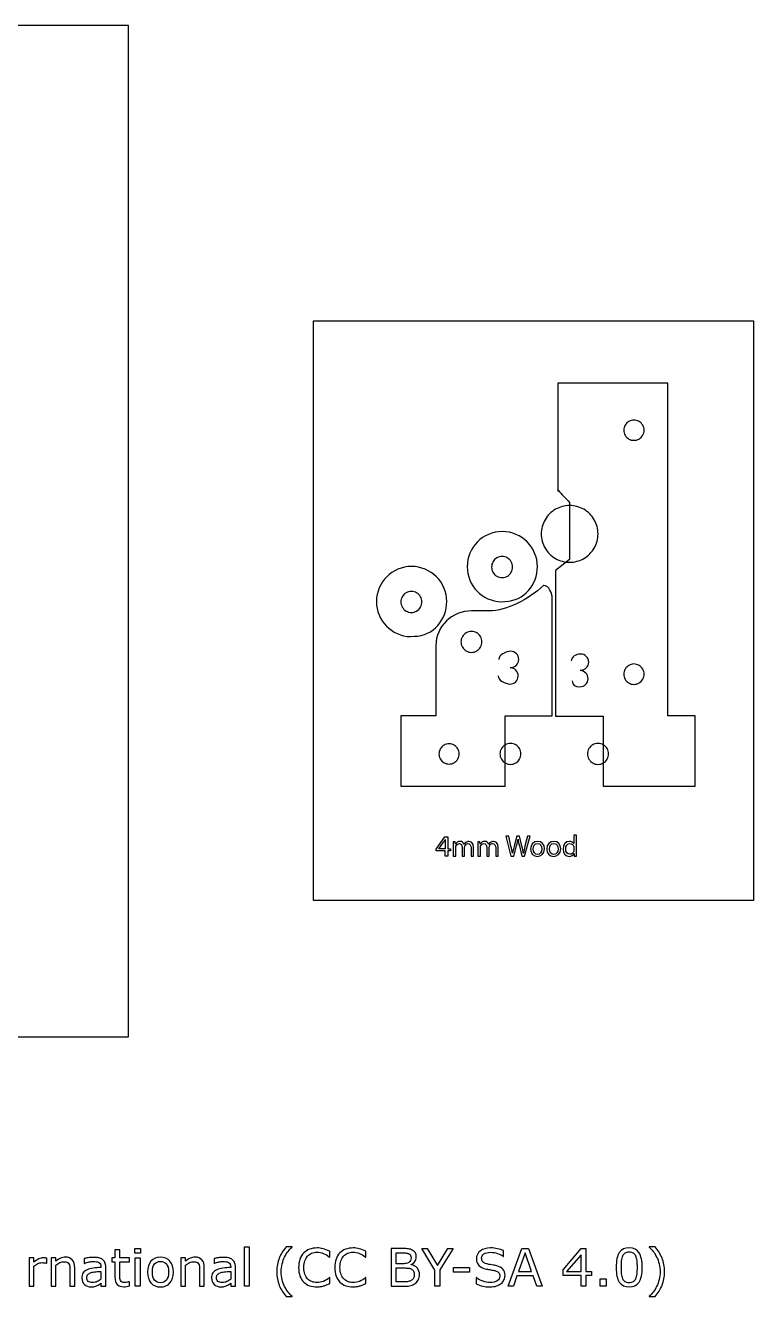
# Model space of a CAD drawing. Extents: x -44 to 254, y 29 to 220.
# Drawn here: x 150 to 254.4, y 38.2 to 220.5 of the extents above; entities that cross this region are included whole.
import ezdxf

# ---------------------------------------------------------------- set-up
doc = ezdxf.new("R2010")
doc.units = 0
doc.header["$MEASUREMENT"] = 0
doc.layers.add('LAYER_1', color=160, linetype='Continuous')

# ---------------------------------------------------------------- blocks, each defined once
blk = doc.blocks.new('AI9-BLK3')
at = {"layer": 'LAYER_1', "color": 7}
blk.add_lwpolyline([(-8.77, -1.48), (-8.77, -0.73), (-10.05, -0.73), (-10.05, -0.49), (-8.82, 1.27), (-8.42, 1.27), (-8.42, -0.44), (-8.04, -0.44), (-8.04, -0.73), (-8.42, -0.73), (-8.42, -1.48)], close=True, dxfattribs=at)
for points, knots in [([(-8.77, -0.44), (-8.77, -0.44), (-8.77, 0.48), (-8.77, 0.48), (-8.77, 0.62), (-8.77, 0.77), (-8.76, 0.91), (-8.76, 0.91), (-8.77, 0.91), (-8.77, 0.91), (-8.86, 0.75), (-8.93, 0.63), (-9, 0.5), (-9, 0.5), (-9.68, -0.43), (-9.68, -0.43), (-9.68, -0.43), (-9.68, -0.44), (-9.68, -0.44), (-9.68, -0.44), (-8.77, -0.44), (-8.77, -0.44)], [0, 0, 0, 0, 1, 1, 1, 2, 2, 2, 3, 3, 3, 4, 4, 4, 5, 5, 5, 6, 6, 6, 7, 7, 7, 7]), ([(-7.63, 0.01), (-7.63, 0.23), (-7.64, 0.4), (-7.65, 0.57), (-7.65, 0.57), (-7.33, 0.57), (-7.33, 0.57), (-7.33, 0.57), (-7.31, 0.24), (-7.31, 0.24), (-7.31, 0.24), (-7.3, 0.24), (-7.3, 0.24), (-7.18, 0.43), (-6.99, 0.62), (-6.65, 0.62), (-6.37, 0.62), (-6.16, 0.45), (-6.07, 0.21), (-6.07, 0.21), (-6.06, 0.21), (-6.06, 0.21), (-6, 0.32), (-5.92, 0.41), (-5.83, 0.47), (-5.71, 0.56), (-5.58, 0.62), (-5.38, 0.62), (-5.11, 0.62), (-4.71, 0.44), (-4.71, -0.27), (-4.71, -0.27), (-4.71, -1.48), (-4.71, -1.48), (-4.71, -1.48), (-5.07, -1.48), (-5.07, -1.48), (-5.07, -1.48), (-5.07, -0.32), (-5.07, -0.32), (-5.07, 0.08), (-5.22, 0.31), (-5.51, 0.31), (-5.73, 0.31), (-5.89, 0.15), (-5.96, -0.02), (-5.98, -0.08), (-5.99, -0.15), (-5.99, -0.21), (-5.99, -0.21), (-5.99, -1.48), (-5.99, -1.48), (-5.99, -1.48), (-6.35, -1.48), (-6.35, -1.48), (-6.35, -1.48), (-6.35, -0.25), (-6.35, -0.25), (-6.35, 0.08), (-6.5, 0.31), (-6.78, 0.31), (-7.01, 0.31), (-7.18, 0.12), (-7.24, -0.06), (-7.26, -0.12), (-7.27, -0.18), (-7.27, -0.24), (-7.27, -0.24), (-7.27, -1.48), (-7.27, -1.48), (-7.27, -1.48), (-7.63, -1.48), (-7.63, -1.48), (-7.63, -1.48), (-7.63, 0.01), (-7.63, 0.01)], [0, 0, 0, 0, 1, 1, 1, 2, 2, 2, 3, 3, 3, 4, 4, 4, 5, 5, 5, 6, 6, 6, 7, 7, 7, 8, 8, 8, 9, 9, 9, 10, 10, 10, 11, 11, 11, 12, 12, 12, 13, 13, 13, 14, 14, 14, 15, 15, 15, 16, 16, 16, 17, 17, 17, 18, 18, 18, 19, 19, 19, 20, 20, 20, 21, 21, 21, 22, 22, 22, 23, 23, 23, 24, 24, 24, 25, 25, 25, 25]), ([(-4.1, 0.01), (-4.1, 0.23), (-4.11, 0.4), (-4.12, 0.57), (-4.12, 0.57), (-3.79, 0.57), (-3.79, 0.57), (-3.79, 0.57), (-3.78, 0.24), (-3.78, 0.24), (-3.78, 0.24), (-3.77, 0.24), (-3.77, 0.24), (-3.65, 0.43), (-3.46, 0.62), (-3.12, 0.62), (-2.84, 0.62), (-2.63, 0.45), (-2.54, 0.21), (-2.54, 0.21), (-2.53, 0.21), (-2.53, 0.21), (-2.47, 0.32), (-2.39, 0.41), (-2.3, 0.47), (-2.18, 0.56), (-2.05, 0.62), (-1.85, 0.62), (-1.58, 0.62), (-1.17, 0.44), (-1.17, -0.27), (-1.17, -0.27), (-1.17, -1.48), (-1.17, -1.48), (-1.17, -1.48), (-1.54, -1.48), (-1.54, -1.48), (-1.54, -1.48), (-1.54, -0.32), (-1.54, -0.32), (-1.54, 0.08), (-1.69, 0.31), (-1.98, 0.31), (-2.2, 0.31), (-2.36, 0.15), (-2.43, -0.02), (-2.44, -0.08), (-2.46, -0.15), (-2.46, -0.21), (-2.46, -0.21), (-2.46, -1.48), (-2.46, -1.48), (-2.46, -1.48), (-2.82, -1.48), (-2.82, -1.48), (-2.82, -1.48), (-2.82, -0.25), (-2.82, -0.25), (-2.82, 0.08), (-2.97, 0.31), (-3.25, 0.31), (-3.48, 0.31), (-3.65, 0.12), (-3.71, -0.06), (-3.73, -0.12), (-3.74, -0.18), (-3.74, -0.24), (-3.74, -0.24), (-3.74, -1.48), (-3.74, -1.48), (-3.74, -1.48), (-4.1, -1.48), (-4.1, -1.48), (-4.1, -1.48), (-4.1, 0.01), (-4.1, 0.01)], [0, 0, 0, 0, 1, 1, 1, 2, 2, 2, 3, 3, 3, 4, 4, 4, 5, 5, 5, 6, 6, 6, 7, 7, 7, 8, 8, 8, 9, 9, 9, 10, 10, 10, 11, 11, 11, 12, 12, 12, 13, 13, 13, 14, 14, 14, 15, 15, 15, 16, 16, 16, 17, 17, 17, 18, 18, 18, 19, 19, 19, 20, 20, 20, 21, 21, 21, 22, 22, 22, 23, 23, 23, 24, 24, 24, 25, 25, 25, 25]), ([(0.65, -1.48), (0.65, -1.48), (-0.07, 1.37), (-0.07, 1.37), (-0.07, 1.37), (0.32, 1.37), (0.32, 1.37), (0.32, 1.37), (0.65, -0.07), (0.65, -0.07), (0.74, -0.43), (0.81, -0.78), (0.87, -1.06), (0.87, -1.06), (0.87, -1.06), (0.87, -1.06), (0.92, -0.77), (1.01, -0.43), (1.11, -0.07), (1.11, -0.07), (1.49, 1.37), (1.49, 1.37), (1.49, 1.37), (1.87, 1.37), (1.87, 1.37), (1.87, 1.37), (2.22, -0.07), (2.22, -0.07), (2.3, -0.42), (2.38, -0.75), (2.42, -1.05), (2.42, -1.05), (2.43, -1.05), (2.43, -1.05), (2.49, -0.74), (2.57, -0.42), (2.66, -0.07), (2.66, -0.07), (3.03, 1.37), (3.03, 1.37), (3.03, 1.37), (3.41, 1.37), (3.41, 1.37), (3.41, 1.37), (2.6, -1.48), (2.6, -1.48), (2.6, -1.48), (2.22, -1.48), (2.22, -1.48), (2.22, -1.48), (1.86, 0), (1.86, 0), (1.77, 0.37), (1.71, 0.65), (1.67, 0.94), (1.67, 0.94), (1.66, 0.94), (1.66, 0.94), (1.62, 0.65), (1.55, 0.37), (1.44, 0.01), (1.44, 0.01), (1.04, -1.48), (1.04, -1.48), (1.04, -1.48), (0.65, -1.48), (0.65, -1.48)], [0, 0, 0, 0, 1, 1, 1, 2, 2, 2, 3, 3, 3, 4, 4, 4, 5, 5, 5, 6, 6, 6, 7, 7, 7, 8, 8, 8, 9, 9, 9, 10, 10, 10, 11, 11, 11, 12, 12, 12, 13, 13, 13, 14, 14, 14, 15, 15, 15, 16, 16, 16, 17, 17, 17, 18, 18, 18, 19, 19, 19, 20, 20, 20, 21, 21, 21, 22, 22, 22, 22]), ([(4.44, -1.53), (3.89, -1.53), (3.46, -1.12), (3.46, -0.47), (3.46, 0.21), (3.91, 0.62), (4.47, 0.62), (5.06, 0.62), (5.46, 0.19), (5.46, -0.43), (5.46, -1.2), (4.93, -1.53), (4.44, -1.53), (4.44, -1.53), (4.44, -1.53), (4.44, -1.53)], [0, 0, 0, 0, 1, 1, 1, 2, 2, 2, 3, 3, 3, 4, 4, 4, 5, 5, 5, 5]), ([(4.45, -1.25), (4.81, -1.25), (5.07, -0.91), (5.07, -0.45), (5.07, -0.1), (4.9, 0.34), (4.46, 0.34), (4.02, 0.34), (3.83, -0.07), (3.83, -0.46), (3.83, -0.91), (4.09, -1.25), (4.45, -1.25), (4.45, -1.25), (4.45, -1.25), (4.45, -1.25)], [0, 0, 0, 0, 1, 1, 1, 2, 2, 2, 3, 3, 3, 4, 4, 4, 5, 5, 5, 5]), ([(6.77, -1.53), (6.22, -1.53), (5.78, -1.12), (5.78, -0.47), (5.78, 0.21), (6.24, 0.62), (6.8, 0.62), (7.39, 0.62), (7.79, 0.19), (7.79, -0.43), (7.79, -1.2), (7.26, -1.53), (6.77, -1.53), (6.77, -1.53), (6.77, -1.53), (6.77, -1.53)], [0, 0, 0, 0, 1, 1, 1, 2, 2, 2, 3, 3, 3, 4, 4, 4, 5, 5, 5, 5]), ([(6.78, -1.25), (7.14, -1.25), (7.4, -0.91), (7.4, -0.45), (7.4, -0.1), (7.23, 0.34), (6.79, 0.34), (6.35, 0.34), (6.16, -0.07), (6.16, -0.46), (6.16, -0.91), (6.42, -1.25), (6.78, -1.25), (6.78, -1.25), (6.78, -1.25), (6.78, -1.25)], [0, 0, 0, 0, 1, 1, 1, 2, 2, 2, 3, 3, 3, 4, 4, 4, 5, 5, 5, 5]), ([(10.03, 1.53), (10.03, 1.53), (10.03, -0.95), (10.03, -0.95), (10.03, -1.13), (10.04, -1.34), (10.05, -1.48), (10.05, -1.48), (9.71, -1.48), (9.71, -1.48), (9.71, -1.48), (9.7, -1.12), (9.7, -1.12), (9.7, -1.12), (9.69, -1.12), (9.69, -1.12), (9.57, -1.35), (9.33, -1.53), (8.99, -1.53), (8.5, -1.53), (8.11, -1.11), (8.11, -0.48), (8.11, 0.2), (8.54, 0.62), (9.03, 0.62), (9.35, 0.62), (9.56, 0.47), (9.65, 0.31), (9.65, 0.31), (9.66, 0.31), (9.66, 0.31), (9.66, 0.31), (9.66, 1.53), (9.66, 1.53), (9.66, 1.53), (10.03, 1.53), (10.03, 1.53)], [0, 0, 0, 0, 1, 1, 1, 2, 2, 2, 3, 3, 3, 4, 4, 4, 5, 5, 5, 6, 6, 6, 7, 7, 7, 8, 8, 8, 9, 9, 9, 10, 10, 10, 11, 11, 11, 12, 12, 12, 12]), ([(9.66, -0.26), (9.66, -0.21), (9.65, -0.15), (9.64, -0.1), (9.59, 0.13), (9.38, 0.32), (9.1, 0.32), (8.72, 0.32), (8.49, -0.01), (8.49, -0.46), (8.49, -0.88), (8.7, -1.23), (9.1, -1.23), (9.34, -1.23), (9.57, -1.06), (9.64, -0.78), (9.65, -0.73), (9.66, -0.68), (9.66, -0.62), (9.66, -0.62), (9.66, -0.26), (9.66, -0.26)], [0, 0, 0, 0, 1, 1, 1, 2, 2, 2, 3, 3, 3, 4, 4, 4, 5, 5, 5, 6, 6, 6, 7, 7, 7, 7])]:
    blk.add_open_spline(points, degree=3, knots=knots, dxfattribs=at)
blk = doc.blocks.new('AI9-BLK1')
at = {"layer": 'LAYER_1', "color": 7}
for points in [[(64.57, -6.15), (63.8, -6.15), (63.8, -5.45), (64.57, -5.45), (64.57, -6.15)], [(80.19, -10.87), (79.51, -10.87), (79.51, -5.24), (80.19, -5.24), (80.19, -10.87)], [(64.53, -10.87), (63.84, -10.87), (63.84, -6.82), (64.53, -6.82), (64.53, -10.87)], [(109.41, -5.48), (107.51, -8.51), (107.51, -10.87), (106.8, -10.87), (106.8, -8.58), (104.89, -5.48), (105.68, -5.48), (107.16, -7.89), (108.64, -5.48), (109.41, -5.48)], [(122.16, -10.87), (121.4, -10.87), (120.88, -9.37), (118.55, -9.37), (118.03, -10.87), (117.3, -10.87), (119.26, -5.48), (120.21, -5.48), (122.16, -10.87)], [(120.65, -8.75), (119.71, -6.11), (118.77, -8.75), (120.65, -8.75)], [(129.22, -9.35), (128.42, -9.35), (128.42, -10.87), (127.73, -10.87), (127.73, -9.35), (125.15, -9.35), (125.15, -8.52), (127.75, -5.48), (128.42, -5.48), (128.42, -8.76), (129.22, -8.76), (129.22, -9.35)], [(127.73, -8.76), (127.73, -6.36), (125.66, -8.76), (127.73, -8.76)], [(111.73, -8.84), (109.47, -8.84), (109.47, -8.19), (111.73, -8.19), (111.73, -8.84)], [(131.35, -10.87), (130.49, -10.87), (130.49, -9.83), (131.35, -9.83), (131.35, -10.87)]]:
    blk.add_lwpolyline(points, dxfattribs=at)
for points, knots in [([(86.31, -12.36), (86.31, -12.36), (85.48, -12.36), (85.48, -12.36), (85.05, -11.87), (84.72, -11.33), (84.48, -10.76), (84.24, -10.18), (84.12, -9.52), (84.12, -8.8), (84.12, -8.07), (84.24, -7.42), (84.48, -6.84), (84.72, -6.26), (85.05, -5.73), (85.48, -5.24), (85.48, -5.24), (86.31, -5.24), (86.31, -5.24), (86.31, -5.24), (86.31, -5.27), (86.31, -5.27), (86.11, -5.45), (85.92, -5.65), (85.75, -5.88), (85.57, -6.11), (85.4, -6.38), (85.25, -6.69), (85.11, -6.98), (84.99, -7.31), (84.9, -7.67), (84.81, -8.03), (84.76, -8.4), (84.76, -8.8), (84.76, -9.21), (84.81, -9.59), (84.9, -9.93), (84.98, -10.27), (85.1, -10.6), (85.25, -10.91), (85.4, -11.2), (85.56, -11.47), (85.75, -11.71), (85.93, -11.95), (86.12, -12.16), (86.31, -12.32), (86.31, -12.32), (86.31, -12.36), (86.31, -12.36)], [0, 0, 0, 0, 1, 1, 1, 2, 2, 2, 3, 3, 3, 4, 4, 4, 5, 5, 5, 6, 6, 6, 7, 7, 7, 8, 8, 8, 9, 9, 9, 10, 10, 10, 11, 11, 11, 12, 12, 12, 13, 13, 13, 14, 14, 14, 15, 15, 15, 16, 16, 16, 16]), ([(91.72, -10.48), (91.59, -10.54), (91.47, -10.59), (91.36, -10.65), (91.25, -10.7), (91.11, -10.75), (90.94, -10.8), (90.79, -10.85), (90.63, -10.89), (90.46, -10.92), (90.29, -10.95), (90.1, -10.97), (89.89, -10.97), (89.5, -10.97), (89.15, -10.91), (88.83, -10.8), (88.51, -10.7), (88.23, -10.52), (87.99, -10.29), (87.76, -10.06), (87.58, -9.77), (87.45, -9.42), (87.32, -9.06), (87.26, -8.65), (87.26, -8.19), (87.26, -7.74), (87.32, -7.35), (87.44, -7), (87.57, -6.65), (87.75, -6.35), (87.99, -6.11), (88.22, -5.88), (88.49, -5.7), (88.82, -5.58), (89.14, -5.45), (89.5, -5.39), (89.9, -5.39), (90.18, -5.39), (90.47, -5.43), (90.76, -5.5), (91.05, -5.57), (91.37, -5.69), (91.72, -5.86), (91.72, -5.86), (91.72, -6.71), (91.72, -6.71), (91.72, -6.71), (91.67, -6.71), (91.67, -6.71), (91.37, -6.47), (91.08, -6.29), (90.79, -6.18), (90.49, -6.06), (90.18, -6.01), (89.85, -6.01), (89.58, -6.01), (89.33, -6.05), (89.12, -6.14), (88.9, -6.23), (88.7, -6.36), (88.53, -6.55), (88.37, -6.73), (88.24, -6.96), (88.14, -7.23), (88.05, -7.51), (88.01, -7.83), (88.01, -8.19), (88.01, -8.57), (88.06, -8.89), (88.16, -9.16), (88.26, -9.44), (88.39, -9.66), (88.55, -9.83), (88.72, -10.01), (88.92, -10.14), (89.15, -10.22), (89.37, -10.31), (89.61, -10.35), (89.86, -10.35), (90.2, -10.35), (90.52, -10.29), (90.83, -10.18), (91.13, -10.06), (91.41, -9.88), (91.67, -9.65), (91.67, -9.65), (91.72, -9.65), (91.72, -9.65), (91.72, -9.65), (91.72, -10.48), (91.72, -10.48)], [0, 0, 0, 0, 1, 1, 1, 2, 2, 2, 3, 3, 3, 4, 4, 4, 5, 5, 5, 6, 6, 6, 7, 7, 7, 8, 8, 8, 9, 9, 9, 10, 10, 10, 11, 11, 11, 12, 12, 12, 13, 13, 13, 14, 14, 14, 15, 15, 15, 16, 16, 16, 17, 17, 17, 18, 18, 18, 19, 19, 19, 20, 20, 20, 21, 21, 21, 22, 22, 22, 23, 23, 23, 24, 24, 24, 25, 25, 25, 26, 26, 26, 27, 27, 27, 28, 28, 28, 29, 29, 29, 30, 30, 30, 30]), ([(96.89, -10.48), (96.76, -10.54), (96.64, -10.59), (96.53, -10.65), (96.43, -10.7), (96.29, -10.75), (96.11, -10.8), (95.97, -10.85), (95.81, -10.89), (95.63, -10.92), (95.46, -10.95), (95.27, -10.97), (95.06, -10.97), (94.67, -10.97), (94.32, -10.91), (94, -10.8), (93.68, -10.7), (93.4, -10.52), (93.17, -10.29), (92.93, -10.06), (92.75, -9.77), (92.62, -9.42), (92.49, -9.06), (92.43, -8.65), (92.43, -8.19), (92.43, -7.74), (92.49, -7.35), (92.62, -7), (92.74, -6.65), (92.92, -6.35), (93.16, -6.11), (93.39, -5.88), (93.66, -5.7), (93.99, -5.58), (94.31, -5.45), (94.67, -5.39), (95.07, -5.39), (95.36, -5.39), (95.65, -5.43), (95.93, -5.5), (96.22, -5.57), (96.54, -5.69), (96.89, -5.86), (96.89, -5.86), (96.89, -6.71), (96.89, -6.71), (96.89, -6.71), (96.84, -6.71), (96.84, -6.71), (96.54, -6.47), (96.25, -6.29), (95.96, -6.18), (95.67, -6.06), (95.36, -6.01), (95.02, -6.01), (94.75, -6.01), (94.51, -6.05), (94.29, -6.14), (94.07, -6.23), (93.88, -6.36), (93.71, -6.55), (93.54, -6.73), (93.41, -6.96), (93.32, -7.23), (93.23, -7.51), (93.18, -7.83), (93.18, -8.19), (93.18, -8.57), (93.23, -8.89), (93.33, -9.16), (93.43, -9.44), (93.57, -9.66), (93.73, -9.83), (93.9, -10.01), (94.09, -10.14), (94.32, -10.22), (94.54, -10.31), (94.78, -10.35), (95.03, -10.35), (95.38, -10.35), (95.7, -10.29), (96, -10.18), (96.3, -10.06), (96.58, -9.88), (96.84, -9.65), (96.84, -9.65), (96.89, -9.65), (96.89, -9.65), (96.89, -9.65), (96.89, -10.48), (96.89, -10.48)], [0, 0, 0, 0, 1, 1, 1, 2, 2, 2, 3, 3, 3, 4, 4, 4, 5, 5, 5, 6, 6, 6, 7, 7, 7, 8, 8, 8, 9, 9, 9, 10, 10, 10, 11, 11, 11, 12, 12, 12, 13, 13, 13, 14, 14, 14, 15, 15, 15, 16, 16, 16, 17, 17, 17, 18, 18, 18, 19, 19, 19, 20, 20, 20, 21, 21, 21, 22, 22, 22, 23, 23, 23, 24, 24, 24, 25, 25, 25, 26, 26, 26, 27, 27, 27, 28, 28, 28, 29, 29, 29, 30, 30, 30, 30]), ([(116.84, -9.34), (116.84, -9.54), (116.79, -9.75), (116.69, -9.96), (116.6, -10.16), (116.46, -10.34), (116.28, -10.48), (116.09, -10.63), (115.87, -10.75), (115.61, -10.84), (115.35, -10.93), (115.04, -10.97), (114.68, -10.97), (114.3, -10.97), (113.95, -10.93), (113.64, -10.86), (113.33, -10.79), (113.01, -10.68), (112.69, -10.54), (112.69, -10.54), (112.69, -9.65), (112.69, -9.65), (112.69, -9.65), (112.74, -9.65), (112.74, -9.65), (113.02, -9.87), (113.33, -10.05), (113.69, -10.17), (114.04, -10.29), (114.38, -10.35), (114.69, -10.35), (115.13, -10.35), (115.47, -10.27), (115.72, -10.1), (115.97, -9.94), (116.09, -9.71), (116.09, -9.44), (116.09, -9.2), (116.03, -9.02), (115.92, -8.91), (115.8, -8.8), (115.62, -8.71), (115.38, -8.64), (115.2, -8.6), (115.01, -8.56), (114.8, -8.53), (114.59, -8.49), (114.36, -8.45), (114.13, -8.41), (113.65, -8.3), (113.3, -8.13), (113.07, -7.89), (112.84, -7.64), (112.73, -7.32), (112.73, -6.93), (112.73, -6.48), (112.92, -6.11), (113.3, -5.82), (113.68, -5.53), (114.16, -5.39), (114.74, -5.39), (115.12, -5.39), (115.47, -5.43), (115.78, -5.5), (116.1, -5.57), (116.38, -5.66), (116.62, -5.77), (116.62, -5.77), (116.62, -6.61), (116.62, -6.61), (116.62, -6.61), (116.57, -6.61), (116.57, -6.61), (116.37, -6.44), (116.1, -6.3), (115.76, -6.18), (115.43, -6.07), (115.09, -6.01), (114.74, -6.01), (114.36, -6.01), (114.06, -6.09), (113.82, -6.25), (113.59, -6.41), (113.48, -6.61), (113.48, -6.86), (113.48, -7.09), (113.53, -7.26), (113.65, -7.39), (113.77, -7.52), (113.97, -7.62), (114.26, -7.68), (114.41, -7.72), (114.63, -7.76), (114.92, -7.81), (115.2, -7.85), (115.44, -7.9), (115.64, -7.95), (116.04, -8.06), (116.33, -8.22), (116.54, -8.43), (116.74, -8.65), (116.84, -8.95), (116.84, -9.34)], [0, 0, 0, 0, 1, 1, 1, 2, 2, 2, 3, 3, 3, 4, 4, 4, 5, 5, 5, 6, 6, 6, 7, 7, 7, 8, 8, 8, 9, 9, 9, 10, 10, 10, 11, 11, 11, 12, 12, 12, 13, 13, 13, 14, 14, 14, 15, 15, 15, 16, 16, 16, 17, 17, 17, 18, 18, 18, 19, 19, 19, 20, 20, 20, 21, 21, 21, 22, 22, 22, 23, 23, 23, 24, 24, 24, 25, 25, 25, 26, 26, 26, 27, 27, 27, 28, 28, 28, 29, 29, 29, 30, 30, 30, 31, 31, 31, 32, 32, 32, 33, 33, 33, 34, 34, 34, 34]), ([(136.5, -8.17), (136.5, -9.14), (136.35, -9.85), (136.04, -10.3), (135.74, -10.75), (135.27, -10.98), (134.63, -10.98), (133.99, -10.98), (133.52, -10.75), (133.22, -10.29), (132.92, -9.83), (132.77, -9.13), (132.77, -8.18), (132.77, -7.22), (132.92, -6.51), (133.22, -6.05), (133.52, -5.6), (134, -5.37), (134.63, -5.37), (135.28, -5.37), (135.75, -5.6), (136.05, -6.07), (136.35, -6.53), (136.5, -7.23), (136.5, -8.17)], [0, 0, 0, 0, 1, 1, 1, 2, 2, 2, 3, 3, 3, 4, 4, 4, 5, 5, 5, 6, 6, 6, 7, 7, 7, 8, 8, 8, 8]), ([(139.7, -8.8), (139.7, -9.52), (139.58, -10.18), (139.34, -10.76), (139.1, -11.33), (138.77, -11.87), (138.34, -12.36), (138.34, -12.36), (137.51, -12.36), (137.51, -12.36), (137.51, -12.36), (137.51, -12.32), (137.51, -12.32), (137.7, -12.16), (137.89, -11.95), (138.07, -11.71), (138.26, -11.47), (138.43, -11.2), (138.57, -10.91), (138.72, -10.6), (138.84, -10.27), (138.92, -9.93), (139.01, -9.59), (139.06, -9.21), (139.06, -8.8), (139.06, -8.4), (139.01, -8.03), (138.92, -7.67), (138.83, -7.31), (138.72, -6.98), (138.57, -6.69), (138.42, -6.38), (138.25, -6.11), (138.07, -5.88), (137.9, -5.65), (137.71, -5.45), (137.51, -5.27), (137.51, -5.27), (137.51, -5.24), (137.51, -5.24), (137.51, -5.24), (138.34, -5.24), (138.34, -5.24), (138.77, -5.73), (139.1, -6.26), (139.34, -6.84), (139.58, -7.42), (139.7, -8.07), (139.7, -8.8)], [0, 0, 0, 0, 1, 1, 1, 2, 2, 2, 3, 3, 3, 4, 4, 4, 5, 5, 5, 6, 6, 6, 7, 7, 7, 8, 8, 8, 9, 9, 9, 10, 10, 10, 11, 11, 11, 12, 12, 12, 13, 13, 13, 14, 14, 14, 15, 15, 15, 16, 16, 16, 16]), ([(51.15, -7.56), (51.15, -7.56), (51.11, -7.56), (51.11, -7.56), (51.01, -7.54), (50.91, -7.52), (50.82, -7.51), (50.72, -7.5), (50.61, -7.5), (50.48, -7.5), (50.27, -7.5), (50.07, -7.54), (49.87, -7.64), (49.68, -7.73), (49.49, -7.85), (49.31, -8), (49.31, -8), (49.31, -10.87), (49.31, -10.87), (49.31, -10.87), (48.62, -10.87), (48.62, -10.87), (48.62, -10.87), (48.62, -6.82), (48.62, -6.82), (48.62, -6.82), (49.31, -6.82), (49.31, -6.82), (49.31, -6.82), (49.31, -7.42), (49.31, -7.42), (49.58, -7.2), (49.81, -7.05), (50.02, -6.96), (50.23, -6.87), (50.44, -6.82), (50.65, -6.82), (50.77, -6.82), (50.86, -6.83), (50.91, -6.83), (50.96, -6.84), (51.04, -6.85), (51.15, -6.87), (51.15, -6.87), (51.15, -7.56), (51.15, -7.56)], [0, 0, 0, 0, 1, 1, 1, 2, 2, 2, 3, 3, 3, 4, 4, 4, 5, 5, 5, 6, 6, 6, 7, 7, 7, 8, 8, 8, 9, 9, 9, 10, 10, 10, 11, 11, 11, 12, 12, 12, 13, 13, 13, 14, 14, 14, 15, 15, 15, 15]), ([(55.16, -10.87), (55.16, -10.87), (54.47, -10.87), (54.47, -10.87), (54.47, -10.87), (54.47, -8.57), (54.47, -8.57), (54.47, -8.38), (54.46, -8.21), (54.44, -8.05), (54.42, -7.88), (54.38, -7.76), (54.32, -7.66), (54.26, -7.56), (54.18, -7.49), (54.06, -7.44), (53.95, -7.39), (53.81, -7.36), (53.63, -7.36), (53.44, -7.36), (53.25, -7.41), (53.05, -7.5), (52.85, -7.59), (52.65, -7.71), (52.47, -7.85), (52.47, -7.85), (52.47, -10.87), (52.47, -10.87), (52.47, -10.87), (51.78, -10.87), (51.78, -10.87), (51.78, -10.87), (51.78, -6.82), (51.78, -6.82), (51.78, -6.82), (52.47, -6.82), (52.47, -6.82), (52.47, -6.82), (52.47, -7.28), (52.47, -7.28), (52.68, -7.1), (52.9, -6.96), (53.12, -6.86), (53.35, -6.76), (53.58, -6.71), (53.82, -6.71), (54.26, -6.71), (54.59, -6.85), (54.82, -7.11), (55.04, -7.37), (55.16, -7.75), (55.16, -8.25), (55.16, -8.25), (55.16, -10.87), (55.16, -10.87)], [0, 0, 0, 0, 1, 1, 1, 2, 2, 2, 3, 3, 3, 4, 4, 4, 5, 5, 5, 6, 6, 6, 7, 7, 7, 8, 8, 8, 9, 9, 9, 10, 10, 10, 11, 11, 11, 12, 12, 12, 13, 13, 13, 14, 14, 14, 15, 15, 15, 16, 16, 16, 17, 17, 17, 18, 18, 18, 18]), ([(59.61, -10.87), (59.61, -10.87), (58.93, -10.87), (58.93, -10.87), (58.93, -10.87), (58.93, -10.44), (58.93, -10.44), (58.87, -10.48), (58.79, -10.54), (58.69, -10.61), (58.59, -10.68), (58.49, -10.74), (58.39, -10.78), (58.28, -10.84), (58.15, -10.89), (58, -10.92), (57.86, -10.96), (57.68, -10.98), (57.49, -10.98), (57.12, -10.98), (56.82, -10.86), (56.56, -10.62), (56.31, -10.38), (56.19, -10.07), (56.19, -9.7), (56.19, -9.39), (56.25, -9.14), (56.38, -8.96), (56.51, -8.77), (56.7, -8.62), (56.94, -8.51), (57.19, -8.4), (57.48, -8.33), (57.83, -8.29), (58.17, -8.25), (58.54, -8.22), (58.93, -8.2), (58.93, -8.2), (58.93, -8.1), (58.93, -8.1), (58.93, -7.94), (58.9, -7.81), (58.85, -7.71), (58.8, -7.61), (58.72, -7.53), (58.62, -7.47), (58.52, -7.42), (58.41, -7.38), (58.27, -7.36), (58.14, -7.34), (58, -7.33), (57.85, -7.33), (57.67, -7.33), (57.47, -7.35), (57.25, -7.4), (57.03, -7.45), (56.81, -7.52), (56.58, -7.61), (56.58, -7.61), (56.54, -7.61), (56.54, -7.61), (56.54, -7.61), (56.54, -6.92), (56.54, -6.92), (56.67, -6.88), (56.86, -6.84), (57.11, -6.8), (57.37, -6.76), (57.61, -6.74), (57.86, -6.74), (58.14, -6.74), (58.39, -6.76), (58.6, -6.81), (58.81, -6.85), (58.99, -6.93), (59.15, -7.05), (59.3, -7.16), (59.42, -7.3), (59.5, -7.48), (59.58, -7.65), (59.61, -7.87), (59.61, -8.13), (59.61, -8.13), (59.61, -10.87), (59.61, -10.87)], [0, 0, 0, 0, 1, 1, 1, 2, 2, 2, 3, 3, 3, 4, 4, 4, 5, 5, 5, 6, 6, 6, 7, 7, 7, 8, 8, 8, 9, 9, 9, 10, 10, 10, 11, 11, 11, 12, 12, 12, 13, 13, 13, 14, 14, 14, 15, 15, 15, 16, 16, 16, 17, 17, 17, 18, 18, 18, 19, 19, 19, 20, 20, 20, 21, 21, 21, 22, 22, 22, 23, 23, 23, 24, 24, 24, 25, 25, 25, 26, 26, 26, 27, 27, 27, 28, 28, 28, 28]), ([(63.02, -10.84), (62.89, -10.88), (62.75, -10.9), (62.6, -10.93), (62.45, -10.95), (62.31, -10.96), (62.2, -10.96), (61.78, -10.96), (61.47, -10.85), (61.26, -10.62), (61.04, -10.4), (60.93, -10.04), (60.93, -9.55), (60.93, -9.55), (60.93, -7.4), (60.93, -7.4), (60.93, -7.4), (60.47, -7.4), (60.47, -7.4), (60.47, -7.4), (60.47, -6.82), (60.47, -6.82), (60.47, -6.82), (60.93, -6.82), (60.93, -6.82), (60.93, -6.82), (60.93, -5.67), (60.93, -5.67), (60.93, -5.67), (61.62, -5.67), (61.62, -5.67), (61.62, -5.67), (61.62, -6.82), (61.62, -6.82), (61.62, -6.82), (63.02, -6.82), (63.02, -6.82), (63.02, -6.82), (63.02, -7.4), (63.02, -7.4), (63.02, -7.4), (61.62, -7.4), (61.62, -7.4), (61.62, -7.4), (61.62, -9.25), (61.62, -9.25), (61.62, -9.46), (61.62, -9.63), (61.63, -9.75), (61.64, -9.87), (61.67, -9.98), (61.73, -10.08), (61.79, -10.18), (61.86, -10.25), (61.95, -10.3), (62.04, -10.34), (62.18, -10.36), (62.37, -10.36), (62.49, -10.36), (62.6, -10.35), (62.72, -10.31), (62.84, -10.28), (62.93, -10.25), (62.98, -10.23), (62.98, -10.23), (63.02, -10.23), (63.02, -10.23), (63.02, -10.23), (63.02, -10.84), (63.02, -10.84)], [0, 0, 0, 0, 1, 1, 1, 2, 2, 2, 3, 3, 3, 4, 4, 4, 5, 5, 5, 6, 6, 6, 7, 7, 7, 8, 8, 8, 9, 9, 9, 10, 10, 10, 11, 11, 11, 12, 12, 12, 13, 13, 13, 14, 14, 14, 15, 15, 15, 16, 16, 16, 17, 17, 17, 18, 18, 18, 19, 19, 19, 20, 20, 20, 21, 21, 21, 22, 22, 22, 23, 23, 23, 23]), ([(69.31, -8.85), (69.31, -9.51), (69.15, -10.03), (68.81, -10.41), (68.47, -10.79), (68.02, -10.98), (67.45, -10.98), (66.88, -10.98), (66.43, -10.79), (66.09, -10.41), (65.76, -10.03), (65.59, -9.51), (65.59, -8.85), (65.59, -8.19), (65.76, -7.67), (66.09, -7.29), (66.43, -6.91), (66.88, -6.71), (67.45, -6.71), (68.02, -6.71), (68.47, -6.91), (68.81, -7.29), (69.15, -7.67), (69.31, -8.19), (69.31, -8.85)], [0, 0, 0, 0, 1, 1, 1, 2, 2, 2, 3, 3, 3, 4, 4, 4, 5, 5, 5, 6, 6, 6, 7, 7, 7, 8, 8, 8, 8]), ([(73.74, -10.87), (73.74, -10.87), (73.06, -10.87), (73.06, -10.87), (73.06, -10.87), (73.06, -8.57), (73.06, -8.57), (73.06, -8.38), (73.05, -8.21), (73.03, -8.05), (73.01, -7.88), (72.97, -7.76), (72.91, -7.66), (72.85, -7.56), (72.76, -7.49), (72.65, -7.44), (72.54, -7.39), (72.39, -7.36), (72.21, -7.36), (72.03, -7.36), (71.83, -7.41), (71.63, -7.5), (71.43, -7.59), (71.24, -7.71), (71.05, -7.85), (71.05, -7.85), (71.05, -10.87), (71.05, -10.87), (71.05, -10.87), (70.37, -10.87), (70.37, -10.87), (70.37, -10.87), (70.37, -6.82), (70.37, -6.82), (70.37, -6.82), (71.05, -6.82), (71.05, -6.82), (71.05, -6.82), (71.05, -7.28), (71.05, -7.28), (71.27, -7.1), (71.48, -6.96), (71.71, -6.86), (71.94, -6.76), (72.17, -6.71), (72.41, -6.71), (72.84, -6.71), (73.17, -6.85), (73.4, -7.11), (73.63, -7.37), (73.74, -7.75), (73.74, -8.25), (73.74, -8.25), (73.74, -10.87), (73.74, -10.87)], [0, 0, 0, 0, 1, 1, 1, 2, 2, 2, 3, 3, 3, 4, 4, 4, 5, 5, 5, 6, 6, 6, 7, 7, 7, 8, 8, 8, 9, 9, 9, 10, 10, 10, 11, 11, 11, 12, 12, 12, 13, 13, 13, 14, 14, 14, 15, 15, 15, 16, 16, 16, 17, 17, 17, 18, 18, 18, 18]), ([(78.2, -10.87), (78.2, -10.87), (77.52, -10.87), (77.52, -10.87), (77.52, -10.87), (77.52, -10.44), (77.52, -10.44), (77.46, -10.48), (77.38, -10.54), (77.27, -10.61), (77.17, -10.68), (77.07, -10.74), (76.98, -10.78), (76.86, -10.84), (76.73, -10.89), (76.59, -10.92), (76.44, -10.96), (76.27, -10.98), (76.07, -10.98), (75.71, -10.98), (75.4, -10.86), (75.15, -10.62), (74.9, -10.38), (74.77, -10.07), (74.77, -9.7), (74.77, -9.39), (74.84, -9.14), (74.97, -8.96), (75.1, -8.77), (75.29, -8.62), (75.53, -8.51), (75.77, -8.4), (76.07, -8.33), (76.41, -8.29), (76.75, -8.25), (77.12, -8.22), (77.52, -8.2), (77.52, -8.2), (77.52, -8.1), (77.52, -8.1), (77.52, -7.94), (77.49, -7.81), (77.44, -7.71), (77.38, -7.61), (77.3, -7.53), (77.2, -7.47), (77.11, -7.42), (76.99, -7.38), (76.86, -7.36), (76.72, -7.34), (76.58, -7.33), (76.44, -7.33), (76.26, -7.33), (76.06, -7.35), (75.84, -7.4), (75.62, -7.45), (75.39, -7.52), (75.16, -7.61), (75.16, -7.61), (75.13, -7.61), (75.13, -7.61), (75.13, -7.61), (75.13, -6.92), (75.13, -6.92), (75.26, -6.88), (75.45, -6.84), (75.7, -6.8), (75.95, -6.76), (76.2, -6.74), (76.44, -6.74), (76.73, -6.74), (76.97, -6.76), (77.19, -6.81), (77.4, -6.85), (77.58, -6.93), (77.73, -7.05), (77.89, -7.16), (78, -7.3), (78.08, -7.48), (78.16, -7.65), (78.2, -7.87), (78.2, -8.13), (78.2, -8.13), (78.2, -10.87), (78.2, -10.87)], [0, 0, 0, 0, 1, 1, 1, 2, 2, 2, 3, 3, 3, 4, 4, 4, 5, 5, 5, 6, 6, 6, 7, 7, 7, 8, 8, 8, 9, 9, 9, 10, 10, 10, 11, 11, 11, 12, 12, 12, 13, 13, 13, 14, 14, 14, 15, 15, 15, 16, 16, 16, 17, 17, 17, 18, 18, 18, 19, 19, 19, 20, 20, 20, 21, 21, 21, 22, 22, 22, 23, 23, 23, 24, 24, 24, 25, 25, 25, 26, 26, 26, 27, 27, 27, 28, 28, 28, 28]), ([(104.58, -9.21), (104.58, -9.48), (104.53, -9.72), (104.43, -9.92), (104.33, -10.13), (104.19, -10.3), (104.02, -10.43), (103.82, -10.59), (103.6, -10.7), (103.35, -10.77), (103.11, -10.84), (102.8, -10.87), (102.43, -10.87), (102.43, -10.87), (100.51, -10.87), (100.51, -10.87), (100.51, -10.87), (100.51, -5.48), (100.51, -5.48), (100.51, -5.48), (102.11, -5.48), (102.11, -5.48), (102.5, -5.48), (102.8, -5.49), (102.99, -5.52), (103.19, -5.55), (103.38, -5.61), (103.56, -5.7), (103.75, -5.81), (103.9, -5.94), (103.99, -6.1), (104.08, -6.27), (104.12, -6.46), (104.12, -6.69), (104.12, -6.95), (104.06, -7.16), (103.92, -7.34), (103.79, -7.52), (103.62, -7.67), (103.4, -7.78), (103.4, -7.78), (103.4, -7.81), (103.4, -7.81), (103.77, -7.88), (104.06, -8.04), (104.27, -8.29), (104.48, -8.53), (104.58, -8.84), (104.58, -9.21)], [0, 0, 0, 0, 1, 1, 1, 2, 2, 2, 3, 3, 3, 4, 4, 4, 5, 5, 5, 6, 6, 6, 7, 7, 7, 8, 8, 8, 9, 9, 9, 10, 10, 10, 11, 11, 11, 12, 12, 12, 13, 13, 13, 14, 14, 14, 15, 15, 15, 16, 16, 16, 16]), ([(103.37, -6.79), (103.37, -6.66), (103.35, -6.55), (103.31, -6.46), (103.26, -6.37), (103.19, -6.3), (103.1, -6.24), (102.98, -6.18), (102.85, -6.14), (102.68, -6.12), (102.52, -6.1), (102.32, -6.1), (102.08, -6.1), (102.08, -6.1), (101.23, -6.1), (101.23, -6.1), (101.23, -6.1), (101.23, -7.65), (101.23, -7.65), (101.23, -7.65), (102.16, -7.65), (102.16, -7.65), (102.38, -7.65), (102.56, -7.64), (102.69, -7.62), (102.82, -7.59), (102.95, -7.55), (103.06, -7.47), (103.17, -7.4), (103.25, -7.31), (103.3, -7.19), (103.35, -7.08), (103.37, -6.94), (103.37, -6.79)], [0, 0, 0, 0, 1, 1, 1, 2, 2, 2, 3, 3, 3, 4, 4, 4, 5, 5, 5, 6, 6, 6, 7, 7, 7, 8, 8, 8, 9, 9, 9, 10, 10, 10, 11, 11, 11, 11]), ([(135.54, -9.82), (135.63, -9.62), (135.68, -9.39), (135.71, -9.13), (135.74, -8.86), (135.76, -8.54), (135.76, -8.17), (135.76, -7.8), (135.74, -7.48), (135.71, -7.21), (135.68, -6.94), (135.63, -6.71), (135.54, -6.53), (135.45, -6.34), (135.34, -6.2), (135.19, -6.11), (135.05, -6.01), (134.86, -5.96), (134.63, -5.96), (134.41, -5.96), (134.22, -6.01), (134.07, -6.11), (133.93, -6.2), (133.81, -6.34), (133.72, -6.53), (133.64, -6.71), (133.58, -6.94), (133.55, -7.23), (133.52, -7.52), (133.51, -7.84), (133.51, -8.18), (133.51, -8.56), (133.52, -8.87), (133.55, -9.12), (133.58, -9.38), (133.63, -9.6), (133.72, -9.81), (133.8, -9.99), (133.91, -10.14), (134.06, -10.24), (134.2, -10.34), (134.39, -10.38), (134.63, -10.38), (134.86, -10.38), (135.05, -10.34), (135.2, -10.24), (135.35, -10.15), (135.46, -10.01), (135.54, -9.82)], [0, 0, 0, 0, 1, 1, 1, 2, 2, 2, 3, 3, 3, 4, 4, 4, 5, 5, 5, 6, 6, 6, 7, 7, 7, 8, 8, 8, 9, 9, 9, 10, 10, 10, 11, 11, 11, 12, 12, 12, 13, 13, 13, 14, 14, 14, 15, 15, 15, 16, 16, 16, 16]), ([(58.93, -9.88), (58.93, -9.88), (58.93, -8.75), (58.93, -8.75), (58.73, -8.77), (58.48, -8.78), (58.2, -8.81), (57.93, -8.83), (57.7, -8.87), (57.54, -8.91), (57.35, -8.97), (57.19, -9.05), (57.07, -9.17), (56.95, -9.29), (56.89, -9.45), (56.89, -9.65), (56.89, -9.89), (56.96, -10.06), (57.1, -10.18), (57.24, -10.29), (57.45, -10.35), (57.74, -10.35), (57.97, -10.35), (58.19, -10.31), (58.39, -10.21), (58.58, -10.12), (58.76, -10.01), (58.93, -9.88)], [0, 0, 0, 0, 1, 1, 1, 2, 2, 2, 3, 3, 3, 4, 4, 4, 5, 5, 5, 6, 6, 6, 7, 7, 7, 8, 8, 8, 9, 9, 9, 9]), ([(68.61, -8.85), (68.61, -8.33), (68.51, -7.94), (68.3, -7.69), (68.1, -7.44), (67.82, -7.31), (67.45, -7.31), (67.09, -7.31), (66.8, -7.44), (66.6, -7.69), (66.39, -7.94), (66.29, -8.33), (66.29, -8.85), (66.29, -9.35), (66.4, -9.73), (66.6, -9.99), (66.8, -10.26), (67.09, -10.38), (67.45, -10.38), (67.81, -10.38), (68.1, -10.26), (68.3, -10), (68.51, -9.74), (68.61, -9.36), (68.61, -8.85)], [0, 0, 0, 0, 1, 1, 1, 2, 2, 2, 3, 3, 3, 4, 4, 4, 5, 5, 5, 6, 6, 6, 7, 7, 7, 8, 8, 8, 8]), ([(77.52, -9.88), (77.52, -9.88), (77.52, -8.75), (77.52, -8.75), (77.31, -8.77), (77.07, -8.78), (76.79, -8.81), (76.51, -8.83), (76.29, -8.87), (76.13, -8.91), (75.93, -8.97), (75.78, -9.05), (75.66, -9.17), (75.54, -9.29), (75.48, -9.45), (75.48, -9.65), (75.48, -9.89), (75.55, -10.06), (75.69, -10.18), (75.83, -10.29), (76.04, -10.35), (76.32, -10.35), (76.56, -10.35), (76.78, -10.31), (76.97, -10.21), (77.17, -10.12), (77.35, -10.01), (77.52, -9.88)], [0, 0, 0, 0, 1, 1, 1, 2, 2, 2, 3, 3, 3, 4, 4, 4, 5, 5, 5, 6, 6, 6, 7, 7, 7, 8, 8, 8, 9, 9, 9, 9]), ([(103.83, -9.24), (103.83, -9.02), (103.8, -8.85), (103.74, -8.73), (103.67, -8.6), (103.55, -8.49), (103.38, -8.4), (103.27, -8.34), (103.12, -8.3), (102.96, -8.28), (102.79, -8.27), (102.59, -8.26), (102.36, -8.26), (102.36, -8.26), (101.23, -8.26), (101.23, -8.26), (101.23, -8.26), (101.23, -10.25), (101.23, -10.25), (101.23, -10.25), (102.18, -10.25), (102.18, -10.25), (102.49, -10.25), (102.75, -10.24), (102.95, -10.2), (103.15, -10.17), (103.32, -10.11), (103.44, -10.03), (103.58, -9.93), (103.68, -9.83), (103.74, -9.71), (103.8, -9.59), (103.83, -9.43), (103.83, -9.24)], [0, 0, 0, 0, 1, 1, 1, 2, 2, 2, 3, 3, 3, 4, 4, 4, 5, 5, 5, 6, 6, 6, 7, 7, 7, 8, 8, 8, 9, 9, 9, 10, 10, 10, 11, 11, 11, 11])]:
    blk.add_open_spline(points, degree=3, knots=knots, dxfattribs=at)

msp = doc.modelspace()

# ---------------------------------------------------------------- linework, layer by layer
at = {"layer": 'LAYER_1', "color": 7}
for p, q in [((234.25, 169.19), (226.28, 169.19)), ((226.28, 169.19), (226.28, 153.69)), ((235.31, 169.19), (234.25, 169.19)), ((242.06, 169.19), (235.31, 169.19)), ((242.06, 121.47), (242.06, 169.19)), ((226.28, 153.69), (226.32, 153.83)), ((227.99, 152.06), (227.99, 143.92)), ((227.99, 143.92), (225.98, 142.32)), ((225.98, 142.32), (225.98, 121.46)), ((224.27, 140.19), (224.23, 140.15)), ((225.47, 121.47), (225.47, 138.66)), ((218.18, 137.84), (218.72, 137.89)), ((216.46, 136.53), (213.94, 136.53)), ((205.18, 132.84), (205.72, 132.89)), ((208.82, 131.53), (208.82, 121.5)), ((208.82, 121.5), (203.79, 121.5)), ((218.77, 111.43), (218.77, 121.47)), ((218.77, 121.47), (225.47, 121.47)), ((225.98, 121.46), (232.81, 121.46)), ((232.81, 121.46), (232.81, 111.41)), ((245.97, 121.47), (242.06, 121.47)), ((245.97, 111.41), (245.97, 121.47)), ((203.79, 111.43), (210.82, 111.43)), ((210.82, 111.43), (211.53, 111.43)), ((211.53, 111.43), (218.77, 111.43)), ((232.81, 111.41), (245.97, 111.41))]:
    msp.add_line(p, q, dxfattribs=at)
for points in [[(-43.71, 75.47), (164.75, 75.47), (164.75, 220.45), (-43.71, 220.45)], [(254.35, 95.04), (191.26, 95.04), (191.26, 178.12), (254.35, 178.12)]]:
    msp.add_lwpolyline(points, close=True, dxfattribs=at)
at = {"layer": 'LAYER_1', "color": 1}
for points in [[(235.94, 163.16), (235.81, 162.94), (235.74, 162.69), (235.74, 162.43)], [(235.74, 162.43), (235.74, 162.18), (235.81, 161.92), (235.94, 161.7)], [(236.47, 163.7), (236.25, 163.57), (236.06, 163.38), (235.94, 163.16)], [(237.2, 163.89), (236.94, 163.89), (236.69, 163.82), (236.47, 163.7)], [(237.93, 163.7), (237.71, 163.82), (237.45, 163.89), (237.2, 163.89)], [(238.46, 163.16), (238.33, 163.38), (238.15, 163.57), (237.93, 163.7)], [(238.66, 162.43), (238.66, 162.69), (238.59, 162.94), (238.46, 163.16)], [(238.46, 161.7), (238.59, 161.92), (238.66, 162.18), (238.66, 162.43)], [(235.94, 161.7), (236.06, 161.48), (236.25, 161.3), (236.47, 161.17)], [(236.47, 161.17), (236.69, 161.04), (236.94, 160.98), (237.2, 160.98)], [(237.2, 160.98), (237.45, 160.98), (237.71, 161.04), (237.93, 161.17)], [(237.93, 161.17), (238.15, 161.3), (238.33, 161.48), (238.46, 161.7)], [(227.99, 151.64), (227.28, 151.64), (226.57, 151.45), (225.95, 151.09)], [(230.02, 151.09), (229.41, 151.45), (228.7, 151.64), (227.99, 151.64)], [(224.47, 149.6), (224.11, 148.99), (223.92, 148.28), (223.92, 147.57)], [(225.95, 151.09), (225.34, 150.74), (224.82, 150.22), (224.47, 149.6)], [(231.51, 149.6), (231.16, 150.22), (230.64, 150.74), (230.02, 151.09)], [(232.06, 147.57), (232.06, 148.28), (231.87, 148.99), (231.51, 149.6)], [(223.92, 147.57), (223.92, 146.86), (224.11, 146.15), (224.47, 145.53)], [(231.51, 145.53), (231.87, 146.15), (232.06, 146.86), (232.06, 147.57)], [(217.55, 144.12), (217.32, 143.99), (217.13, 143.8), (217, 143.57)], [(218.31, 144.33), (218.04, 144.33), (217.78, 144.26), (217.55, 144.12)], [(219.06, 144.12), (218.83, 144.26), (218.57, 144.33), (218.31, 144.33)], [(219.61, 143.57), (219.48, 143.8), (219.29, 143.99), (219.06, 144.12)], [(224.47, 145.53), (224.82, 144.92), (225.34, 144.4), (225.95, 144.04)], [(225.95, 144.04), (226.57, 143.69), (227.28, 143.5), (227.99, 143.5)], [(227.99, 143.5), (228.7, 143.5), (229.41, 143.69), (230.02, 144.04)], [(230.02, 144.04), (230.64, 144.4), (231.16, 144.92), (231.51, 145.53)], [(217, 143.57), (216.87, 143.34), (216.8, 143.08), (216.8, 142.82)], [(216.8, 142.82), (216.8, 142.56), (216.87, 142.29), (217, 142.07)], [(219.81, 142.82), (219.81, 143.08), (219.74, 143.34), (219.61, 143.57)], [(219.61, 142.07), (219.74, 142.29), (219.81, 142.56), (219.81, 142.82)], [(217, 142.07), (217.13, 141.84), (217.32, 141.64), (217.55, 141.51)], [(217.55, 141.51), (217.78, 141.38), (218.04, 141.31), (218.31, 141.31)], [(218.31, 141.31), (218.57, 141.31), (218.83, 141.38), (219.06, 141.51)], [(219.06, 141.51), (219.29, 141.64), (219.48, 141.84), (219.61, 142.07)], [(204, 138.57), (203.87, 138.34), (203.8, 138.08), (203.8, 137.82)], [(204.55, 139.12), (204.32, 138.99), (204.13, 138.8), (204, 138.57)], [(205.31, 139.33), (205.04, 139.33), (204.78, 139.26), (204.55, 139.12)], [(206.06, 139.12), (205.83, 139.26), (205.57, 139.33), (205.31, 139.33)], [(206.61, 138.57), (206.48, 138.8), (206.29, 138.99), (206.06, 139.12)], [(206.81, 137.82), (206.81, 138.08), (206.74, 138.34), (206.61, 138.57)], [(203.8, 137.82), (203.8, 137.56), (203.87, 137.29), (204, 137.06)], [(204, 137.06), (204.13, 136.84), (204.32, 136.64), (204.55, 136.51)], [(206.06, 136.51), (206.29, 136.64), (206.48, 136.84), (206.61, 137.06)], [(206.61, 137.06), (206.74, 137.29), (206.81, 137.56), (206.81, 137.82)], [(204.55, 136.51), (204.78, 136.38), (205.04, 136.31), (205.31, 136.31)], [(205.31, 136.31), (205.57, 136.31), (205.83, 136.38), (206.06, 136.51)], [(213.16, 133.4), (212.93, 133.27), (212.74, 133.07), (212.61, 132.85)], [(213.91, 133.6), (213.65, 133.6), (213.39, 133.53), (213.16, 133.4)], [(214.67, 133.4), (214.44, 133.53), (214.18, 133.6), (213.91, 133.6)], [(215.22, 132.85), (215.09, 133.07), (214.9, 133.27), (214.67, 133.4)], [(212.61, 132.85), (212.48, 132.62), (212.41, 132.36), (212.41, 132.09)], [(212.41, 132.09), (212.41, 131.83), (212.48, 131.57), (212.61, 131.34)], [(212.61, 131.34), (212.74, 131.11), (212.93, 130.92), (213.16, 130.79)], [(214.67, 130.79), (214.9, 130.92), (215.09, 131.11), (215.22, 131.34)], [(215.42, 132.09), (215.42, 132.36), (215.35, 132.62), (215.22, 132.85)], [(215.22, 131.34), (215.35, 131.57), (215.42, 131.83), (215.42, 132.09)], [(213.16, 130.79), (213.39, 130.65), (213.65, 130.58), (213.91, 130.58)], [(213.91, 130.58), (214.18, 130.58), (214.44, 130.65), (214.67, 130.79)], [(219.53, 130.74), (218.89, 130.74), (217.82, 130.22), (217.82, 129.58)], [(220.7, 129.58), (220.7, 130.22), (220.18, 130.74), (219.53, 130.74)], [(219.53, 128.41), (220.18, 128.41), (220.7, 128.93), (220.7, 129.58)], [(229.56, 130.35), (228.92, 130.35), (228.23, 129.99), (228.23, 129.35)], [(230.72, 129.18), (230.72, 129.83), (230.2, 130.35), (229.56, 130.35)], [(220.61, 127.19), (220.62, 127.83), (220.11, 128.36), (219.47, 128.37)], [(230.63, 126.8), (230.65, 127.44), (230.14, 127.97), (229.49, 127.98)], [(229.56, 128.02), (230.2, 128.02), (230.72, 128.54), (230.72, 129.18)], [(235.94, 128.19), (235.81, 127.97), (235.74, 127.71), (235.74, 127.46)], [(236.47, 128.72), (236.25, 128.59), (236.06, 128.41), (235.94, 128.19)], [(237.2, 128.92), (236.94, 128.92), (236.69, 128.85), (236.47, 128.72)], [(237.93, 128.72), (237.71, 128.85), (237.45, 128.92), (237.2, 128.92)], [(238.46, 128.19), (238.33, 128.41), (238.15, 128.59), (237.93, 128.72)], [(238.66, 127.46), (238.66, 127.71), (238.59, 127.97), (238.46, 128.19)], [(217.73, 127.23), (217.71, 126.59), (218.78, 126.06), (219.42, 126.05)], [(219.42, 126.05), (220.07, 126.03), (220.6, 126.55), (220.61, 127.19)], [(228.35, 126.52), (228.33, 125.88), (228.81, 125.67), (229.45, 125.66)], [(229.45, 125.66), (230.09, 125.64), (230.62, 126.15), (230.63, 126.8)], [(235.74, 127.46), (235.74, 127.2), (235.81, 126.95), (235.94, 126.73)], [(235.94, 126.73), (236.06, 126.51), (236.25, 126.32), (236.47, 126.2)], [(236.47, 126.2), (236.69, 126.07), (236.94, 126), (237.2, 126)], [(237.2, 126), (237.45, 126), (237.71, 126.07), (237.93, 126.2)], [(237.93, 126.2), (238.15, 126.32), (238.33, 126.51), (238.46, 126.73)], [(238.46, 126.73), (238.59, 126.95), (238.66, 127.2), (238.66, 127.46)], [(209.45, 116.76), (209.32, 116.54), (209.26, 116.29), (209.26, 116.04)], [(209.99, 117.3), (209.76, 117.17), (209.58, 116.98), (209.45, 116.76)], [(210.71, 117.49), (210.46, 117.49), (210.21, 117.42), (209.99, 117.3)], [(211.44, 117.3), (211.22, 117.42), (210.97, 117.49), (210.71, 117.49)], [(211.98, 116.76), (211.85, 116.98), (211.66, 117.17), (211.44, 117.3)], [(212.17, 116.04), (212.17, 116.29), (212.1, 116.54), (211.98, 116.76)], [(218.2, 116.79), (218.07, 116.56), (218, 116.3), (218, 116.03)], [(218.75, 117.34), (218.53, 117.21), (218.33, 117.02), (218.2, 116.79)], [(219.51, 117.54), (219.24, 117.54), (218.98, 117.47), (218.75, 117.34)], [(220.26, 117.34), (220.03, 117.47), (219.77, 117.54), (219.51, 117.54)], [(220.81, 116.79), (220.68, 117.02), (220.49, 117.21), (220.26, 117.34)], [(221.01, 116.03), (221.01, 116.3), (220.94, 116.56), (220.81, 116.79)], [(230.75, 116.79), (230.62, 116.56), (230.55, 116.3), (230.55, 116.04)], [(231.3, 117.34), (231.07, 117.21), (230.88, 117.02), (230.75, 116.79)], [(232.06, 117.54), (231.79, 117.54), (231.53, 117.47), (231.3, 117.34)], [(232.81, 117.34), (232.58, 117.47), (232.32, 117.54), (232.06, 117.54)], [(233.36, 116.79), (233.23, 117.02), (233.04, 117.21), (232.81, 117.34)], [(233.56, 116.04), (233.56, 116.3), (233.49, 116.56), (233.36, 116.79)], [(209.26, 116.04), (209.26, 115.78), (209.32, 115.53), (209.45, 115.31)], [(209.45, 115.31), (209.58, 115.09), (209.76, 114.9), (209.99, 114.77)], [(211.44, 114.77), (211.66, 114.9), (211.85, 115.09), (211.98, 115.31)], [(211.98, 115.31), (212.1, 115.53), (212.17, 115.78), (212.17, 116.04)], [(218, 116.03), (218, 115.77), (218.07, 115.51), (218.2, 115.28)], [(218.2, 115.28), (218.33, 115.05), (218.53, 114.86), (218.75, 114.73)], [(220.26, 114.73), (220.49, 114.86), (220.68, 115.05), (220.81, 115.28)], [(220.81, 115.28), (220.94, 115.51), (221.01, 115.77), (221.01, 116.03)], [(230.55, 116.04), (230.55, 115.77), (230.62, 115.51), (230.75, 115.28)], [(230.75, 115.28), (230.88, 115.05), (231.07, 114.86), (231.3, 114.73)], [(232.81, 114.73), (233.04, 114.86), (233.23, 115.05), (233.36, 115.28)], [(233.36, 115.28), (233.49, 115.51), (233.56, 115.77), (233.56, 116.04)], [(209.99, 114.77), (210.21, 114.65), (210.46, 114.58), (210.71, 114.58)], [(210.71, 114.58), (210.97, 114.58), (211.22, 114.65), (211.44, 114.77)], [(218.75, 114.73), (218.98, 114.6), (219.24, 114.53), (219.51, 114.53)], [(219.51, 114.53), (219.77, 114.53), (220.03, 114.6), (220.26, 114.73)], [(231.3, 114.73), (231.53, 114.6), (231.79, 114.53), (232.06, 114.53)], [(232.06, 114.53), (232.32, 114.53), (232.58, 114.6), (232.81, 114.73)]]:
    msp.add_open_spline(points, degree=3, dxfattribs=at)
at = {"layer": 'LAYER_1', "color": 7}
for points in [[(226.32, 153.83), (226.83, 153.27), (227.38, 152.69), (227.99, 152.06)], [(218.33, 147.9), (215.55, 147.9), (213.3, 145.65), (213.3, 142.87)], [(223.37, 142.87), (223.37, 145.65), (221.11, 147.9), (218.33, 147.9)], [(205.33, 142.9), (202.55, 142.9), (200.3, 140.65), (200.3, 137.87)], [(210.37, 137.87), (210.37, 140.65), (208.11, 142.9), (205.33, 142.9)], [(213.3, 142.87), (213.3, 140.14), (215.47, 137.92), (218.18, 137.84)], [(218.72, 137.89), (221.5, 137.94), (223.37, 140.32), (223.37, 142.87)], [(224.23, 140.15), (222.01, 138.13), (218.96, 136.53), (216.46, 136.53)], [(225.47, 138.66), (225.47, 138.91), (225.07, 140.19), (224.27, 140.19)], [(200.3, 137.87), (200.3, 135.14), (202.47, 132.92), (205.18, 132.84)], [(205.72, 132.89), (208.5, 132.94), (210.37, 135.32), (210.37, 137.87)], [(213.94, 136.53), (211.11, 136.53), (208.82, 134.36), (208.82, 131.53)], [(203.79, 121.5), (203.79, 121.5), (203.79, 111.43), (203.79, 111.43)]]:
    msp.add_open_spline(points, degree=3, dxfattribs=at)

# ---------------------------------------------------------------- block references
for name, p in [('AI9-BLK3', (218.93, 102.87)), ('AI9-BLK1', (101.89, 50.61))]:
    msp.add_blockref(name, p, dxfattribs=at)

doc.saveas('drawing.dxf')
